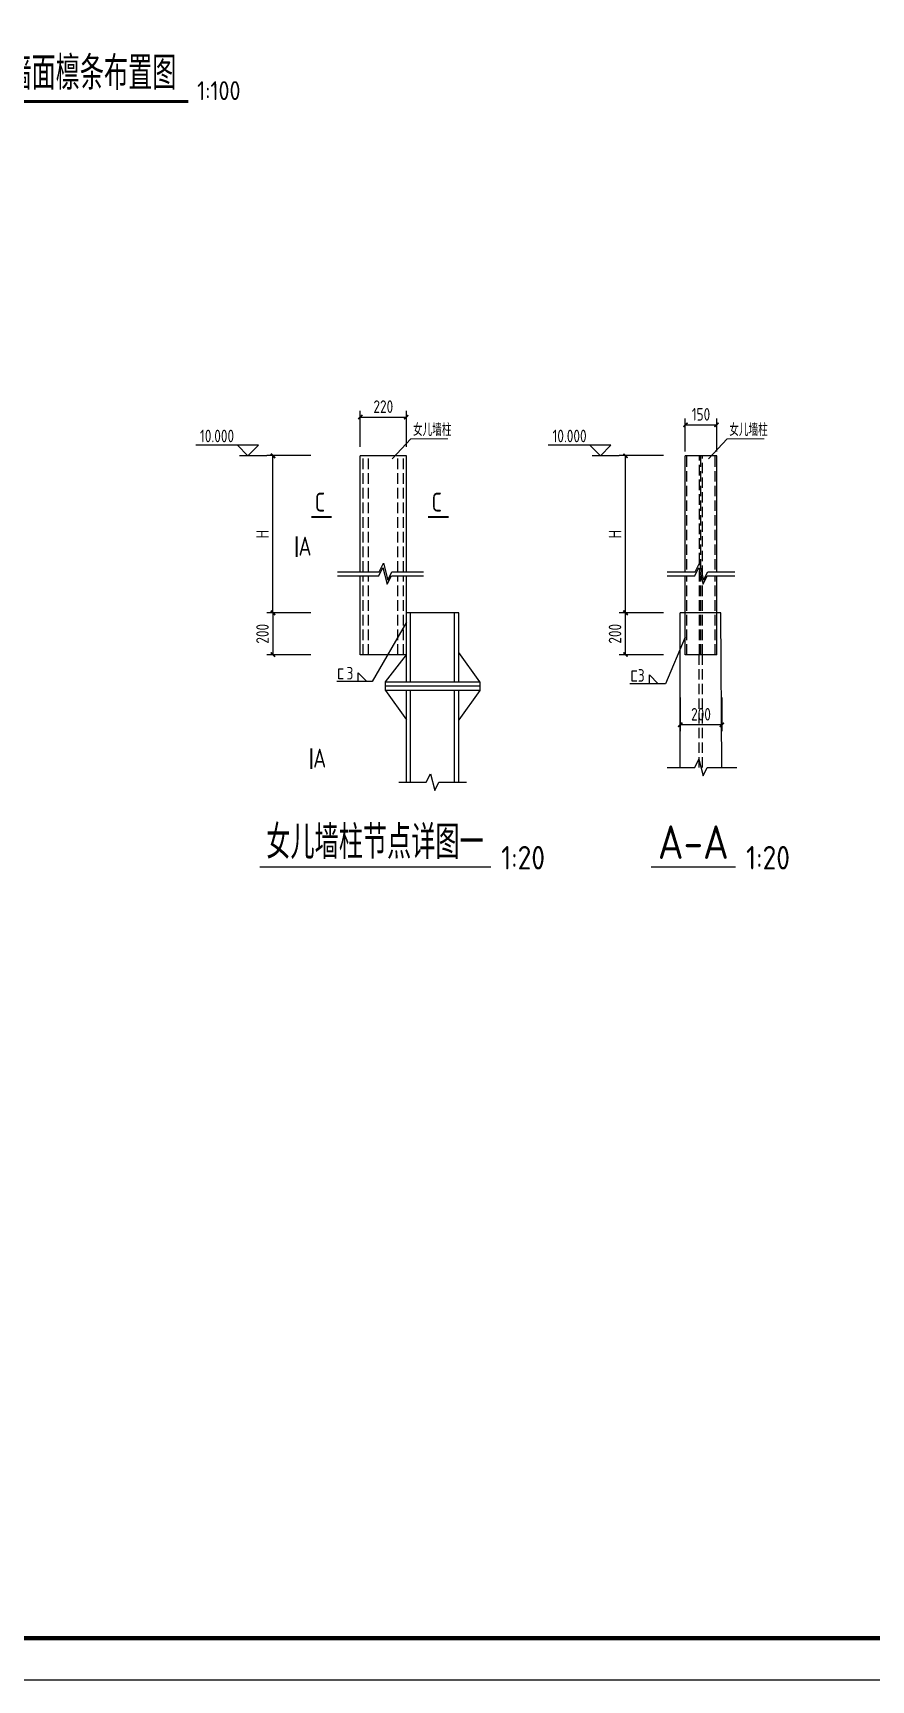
# Model space of a CAD drawing. Header units: millimetres. Extents: x 866561 to 877878, y 40199 to 44891.
# Drawn here: x 874444.4 to 874644.2, y 40208.1 to 40601.1 of the extents above; entities that cross this region are included whole.
import ezdxf

# ---------------------------------------------------------------- set-up
doc = ezdxf.new("R2010")
doc.units = ezdxf.units.MM
doc.header["$LTSCALE"] = 1000
doc.header["$MEASUREMENT"] = 0
doc.linetypes.add('DASH', pattern=[0.35, 0.25, -0.1])
for name, color, linetype in [('10', 7, 'Continuous'), ('14', 2, 'Continuous'), ('1530', 253, 'Continuous'), ('1534', 7, 'Continuous'), ('D1', 112, 'Continuous'), ('D2', 6, 'Continuous'), ('DIM', 7, 'Continuous'), ('GJ', 6, 'Continuous'), ('M_Thin', 7, 'Continuous'), ('NUM', 7, 'Continuous'), ('文字', 7, 'Continuous'), ('柱子', 8, 'Continuous'), ('标注', 7, 'Continuous')]:
    doc.layers.add(name, color=color, linetype=linetype)
doc.layers.add('LZ', color=64, linetype='Continuous', lineweight=9)
doc.styles.add('GBHZ', font='gbenor.shx', dxfattribs={"width": 0.9, "bigfont": 'gbcbig.shx'})
doc.dimstyles.new('Y20', dxfattribs={"dimscale": 0, "dimtxt": 3, "dimasz": 0.01, "dimexe": 1.5, "dimexo": 0.03, "dimgap": 1, "dimtad": 1, "dimdec": 0, "dimlfac": 20, "dimzin": 0, "dimdsep": 46, "dimtxsty": 'GBHZ', "dimblk1": 'DX', "dimblk2": 'DX', "dimsah": 1, "dimcen": 0.09, "dimdle": 1, "dimadec": 0, "dimazin": 0, "dimtfac": 1, "dimtdec": 0, "dimtix": 1, "dimtmove": 2, "dimatfit": 3, "dimldrblk": 'DX', "dimfxl": 0, "dimtolj": 1, "dimtzin": 0, "dimarcsym": 0})

# ---------------------------------------------------------------- blocks, each defined once
blk = doc.blocks.new('DX')
at = {"color": 0, "linetype": 'ByBlock', "const_width": 40}
blk.add_lwpolyline([(-54, -51), (46, 49)], dxfattribs=at)
blk = doc.blocks.new('*D100')
at = {"layer": 'Defpoints', "color": 0, "transparency": 16777216}
for p in [(874501.6, 40500.24), (874510.66, 40500.24), (874510.66, 40462.75)]:
    blk.add_point(p, dxfattribs=at)
at = {"layer": 'dim', "color": 0, "lineweight": -2, "transparency": 16777216}
for p, q in [((874510.63, 40500.24), (874500.1, 40500.24)), ((874501.6, 40462.76), (874501.6, 40500.23)), ((874510.63, 40462.75), (874500.1, 40462.75))]:
    blk.add_line(p, q, dxfattribs=at)
at = {"layer": 'dim', "color": 0, "lineweight": -2, "transparency": 16777216, "xscale": 0.01, "yscale": 0.01, "zscale": 0.01}
for p, rotation in [((874501.6, 40500.24), 90), ((874501.6, 40462.75), 270)]:
    blk.add_blockref('DX', p, dxfattribs=dict(at, rotation=rotation))
at = {"layer": 'dim', "color": 0, "transparency": 16777216, "insert": (874499.1, 40481.49), "char_height": 3, "attachment_point": 5, "rotation": 90, "style": 'GBHZ'}
blk.add_mtext('\\A1;H', dxfattribs=at)
blk = doc.blocks.new('*D101')
at = {"layer": 'Defpoints', "color": 0, "transparency": 16777216}
for p in [(874585.66, 40462.75), (874594.72, 40462.75), (874594.72, 40452.75)]:
    blk.add_point(p, dxfattribs=at)
at = {"layer": 'dim', "color": 0, "lineweight": -2, "transparency": 16777216}
for p, q in [((874594.69, 40462.75), (874584.16, 40462.75)), ((874585.66, 40452.76), (874585.66, 40462.74)), ((874594.69, 40452.75), (874584.16, 40452.75))]:
    blk.add_line(p, q, dxfattribs=at)
at = {"layer": 'dim', "color": 0, "lineweight": -2, "transparency": 16777216, "xscale": 0.01, "yscale": 0.01, "zscale": 0.01}
for p, rotation in [((874585.66, 40462.75), 90), ((874585.66, 40452.75), 270)]:
    blk.add_blockref('DX', p, dxfattribs=dict(at, rotation=rotation))
at = {"layer": 'dim', "color": 0, "transparency": 16777216, "insert": (874583.16, 40457.75), "char_height": 3, "attachment_point": 5, "rotation": 90, "style": 'GBHZ'}
blk.add_mtext('\\A1;200', dxfattribs=at)
blk = doc.blocks.new('*D102')
at = {"layer": 'Defpoints', "color": 0, "transparency": 16777216}
for p in [(874585.66, 40500.24), (874594.72, 40500.24), (874594.72, 40462.75)]:
    blk.add_point(p, dxfattribs=at)
at = {"layer": 'dim', "color": 0, "lineweight": -2, "transparency": 16777216}
for p, q in [((874594.69, 40500.24), (874584.16, 40500.24)), ((874585.66, 40462.76), (874585.66, 40500.23)), ((874594.69, 40462.75), (874584.16, 40462.75))]:
    blk.add_line(p, q, dxfattribs=at)
at = {"layer": 'dim', "color": 0, "lineweight": -2, "transparency": 16777216, "xscale": 0.01, "yscale": 0.01, "zscale": 0.01}
for p, rotation in [((874585.66, 40500.24), 90), ((874585.66, 40462.75), 270)]:
    blk.add_blockref('DX', p, dxfattribs=dict(at, rotation=rotation))
at = {"layer": 'dim', "color": 0, "transparency": 16777216, "insert": (874583.16, 40481.49), "char_height": 3, "attachment_point": 5, "rotation": 90, "style": 'GBHZ'}
blk.add_mtext('\\A1;H', dxfattribs=at)
blk = doc.blocks.new('*D103')
at = {"layer": 'Defpoints', "color": 0, "transparency": 16777216}
for p in [(874598.66, 40442.6), (874608.66, 40442.6), (874598.66, 40436.05)]:
    blk.add_point(p, dxfattribs=at)
at = {"layer": 'dim', "color": 0, "lineweight": -2, "transparency": 16777216}
for p, q in [((874598.66, 40442.57), (874598.66, 40434.55)), ((874608.66, 40442.57), (874608.66, 40434.55)), ((874608.65, 40436.05), (874598.67, 40436.05))]:
    blk.add_line(p, q, dxfattribs=at)
at = {"layer": 'dim', "color": 0, "lineweight": -2, "transparency": 16777216, "xscale": 0.01, "yscale": 0.01, "zscale": 0.01, "rotation": 180}
blk.add_blockref('DX', (874598.66, 40436.05), dxfattribs=at)
at = {"layer": 'dim', "color": 0, "lineweight": -2, "transparency": 16777216, "xscale": 0.01, "yscale": 0.01, "zscale": 0.01}
blk.add_blockref('DX', (874608.66, 40436.05), dxfattribs=at)
at = {"layer": 'dim', "color": 0, "transparency": 16777216, "insert": (874603.66, 40438.55), "char_height": 3, "attachment_point": 5, "style": 'GBHZ'}
blk.add_mtext('\\A1;200', dxfattribs=at)
blk = doc.blocks.new('*D104')
at = {"layer": 'Defpoints', "color": 0, "transparency": 16777216}
for p in [(874607.41, 40507.6), (874599.91, 40501.24), (874607.41, 40501.24)]:
    blk.add_point(p, dxfattribs=at)
at = {"layer": 'dim', "color": 0, "lineweight": -2, "transparency": 16777216}
for p, q in [((874599.91, 40501.27), (874599.91, 40509.1)), ((874599.92, 40507.6), (874607.4, 40507.6)), ((874607.41, 40501.27), (874607.41, 40509.1))]:
    blk.add_line(p, q, dxfattribs=at)
at = {"layer": 'dim', "color": 0, "lineweight": -2, "transparency": 16777216, "xscale": 0.01, "yscale": 0.01, "zscale": 0.01, "rotation": 180}
blk.add_blockref('DX', (874599.91, 40507.6), dxfattribs=at)
at = {"layer": 'dim', "color": 0, "lineweight": -2, "transparency": 16777216, "xscale": 0.01, "yscale": 0.01, "zscale": 0.01}
blk.add_blockref('DX', (874607.41, 40507.6), dxfattribs=at)
at = {"layer": 'dim', "color": 0, "transparency": 16777216, "insert": (874603.66, 40510.1), "char_height": 3, "attachment_point": 5, "style": 'GBHZ'}
blk.add_mtext('\\A1;150', dxfattribs=at)
blk = doc.blocks.new('*D105')
at = {"layer": 'Defpoints', "color": 0, "transparency": 16777216}
for p in [(874510.66, 40462.75), (874501.6, 40452.75), (874510.66, 40452.75)]:
    blk.add_point(p, dxfattribs=at)
at = {"layer": 'dim', "color": 0, "lineweight": -2, "transparency": 16777216}
for p, q in [((874510.63, 40462.75), (874500.1, 40462.75)), ((874501.6, 40462.74), (874501.6, 40452.76)), ((874510.63, 40452.75), (874500.1, 40452.75))]:
    blk.add_line(p, q, dxfattribs=at)
at = {"layer": 'dim', "color": 0, "lineweight": -2, "transparency": 16777216, "xscale": 0.01, "yscale": 0.01, "zscale": 0.01}
for p, rotation in [((874501.6, 40462.75), 90), ((874501.6, 40452.75), 270)]:
    blk.add_blockref('DX', p, dxfattribs=dict(at, rotation=rotation))
at = {"layer": 'dim', "color": 0, "transparency": 16777216, "insert": (874499.1, 40457.75), "char_height": 3, "attachment_point": 5, "rotation": 90, "style": 'GBHZ'}
blk.add_mtext('\\A1;200', dxfattribs=at)
blk = doc.blocks.new('*D106')
at = {"layer": 'Defpoints', "color": 0, "transparency": 16777216}
for p in [(874533.41, 40509.44), (874522.41, 40502.3), (874533.41, 40502.3)]:
    blk.add_point(p, dxfattribs=at)
at = {"layer": 'dim', "color": 0, "lineweight": -2, "transparency": 16777216}
for p, q in [((874522.41, 40502.33), (874522.41, 40510.94)), ((874522.42, 40509.44), (874533.4, 40509.44)), ((874533.41, 40502.33), (874533.41, 40510.94))]:
    blk.add_line(p, q, dxfattribs=at)
at = {"layer": 'dim', "color": 0, "lineweight": -2, "transparency": 16777216, "xscale": 0.01, "yscale": 0.01, "zscale": 0.01, "rotation": 180}
blk.add_blockref('DX', (874522.41, 40509.44), dxfattribs=at)
at = {"layer": 'dim', "color": 0, "lineweight": -2, "transparency": 16777216, "xscale": 0.01, "yscale": 0.01, "zscale": 0.01}
blk.add_blockref('DX', (874533.41, 40509.44), dxfattribs=at)
at = {"layer": 'dim', "color": 0, "transparency": 16777216, "insert": (874527.91, 40511.94), "char_height": 3, "attachment_point": 5, "style": 'GBHZ'}
blk.add_mtext('\\A1;220', dxfattribs=at)

msp = doc.modelspace()

# ---------------------------------------------------------------- linework, layer by layer
msp.add_line((874938.521, 40208.139), (874097.521, 40208.139))
at = {"color": 0, "const_width": 1}
msp.add_lwpolyline([(874928.521, 40218.139), (874122.521, 40218.139), (874122.521, 40792.139), (874928.521, 40792.139)], close=True, dxfattribs=at)
at = {"const_width": 0.667}
msp.add_lwpolyline([(874413.494, 40584.743), (874481.455, 40584.743)], dxfattribs=at)
at = {"layer": '14'}
for points in [[(874528.408, 40446.253), (874533.409, 40452.753)], [(874550.908, 40446.253), (874545.908, 40453.253)], [(874528.408, 40444.253), (874533.409, 40437.253)], [(874550.908, 40444.253), (874545.908, 40437.253)]]:
    msp.add_lwpolyline(points, dxfattribs=at)
msp.add_lwpolyline([(874528.408, 40444.253), (874528.408, 40446.253), (874550.908, 40446.253), (874550.908, 40444.253), (874528.408, 40444.253)], close=True, dxfattribs=at)
at = {"layer": '1530'}
for p, q in [((874500.105, 40500.236), (874493.633, 40500.236)), ((874584.162, 40500.236), (874577.69, 40500.236))]:
    msp.add_line(p, q, dxfattribs=at)
at = {"layer": '1534'}
for points in [[(874493.133, 40502.736), (874495.633, 40500.236), (874498.133, 40502.736), (874483.199, 40502.736)], [(874577.19, 40502.736), (874579.69, 40500.236), (874582.19, 40502.736), (874567.256, 40502.736)]]:
    msp.add_lwpolyline(points, dxfattribs=at)
at = {"layer": 'D1'}
for p, q in [((874533.408, 40460.528), (874525.262, 40446.35)), ((874599.908, 40456.931), (874595.16, 40445.828)), ((874525.262, 40446.35), (874516.827, 40446.35)), ((874521.894, 40448.459), (874524.003, 40446.35)), ((874521.894, 40446.35), (874521.894, 40448.459)), ((874591.359, 40447.936), (874593.468, 40445.828)), ((874591.359, 40445.828), (874591.359, 40447.936)), ((874595.16, 40445.828), (874586.658, 40445.828))]:
    msp.add_line(p, q, dxfattribs=at)
at = {"layer": 'D2', "const_width": 0.489}
for points in [[(874515.631, 40485.64), (874510.738, 40485.64)], [(874543.475, 40485.64), (874538.583, 40485.64)], [(874507.28, 40476.079), (874507.28, 40480.972)], [(874510.78, 40425.51), (874510.78, 40430.402)]]:
    msp.add_lwpolyline(points, dxfattribs=at)
at = {"layer": 'dim'}
msp.add_line((874550.908, 40445.253), (874528.408, 40445.253), dxfattribs=at)
at = {"layer": 'GJ'}
for p, q in [((874522.408, 40472.558), (874522.408, 40500.236)), ((874533.408, 40500.236), (874522.408, 40500.236)), ((874533.408, 40472.558), (874533.408, 40500.236)), ((874599.908, 40472.558), (874599.908, 40500.236)), ((874607.408, 40500.236), (874599.908, 40500.236)), ((874607.408, 40472.558), (874607.408, 40500.236)), ((874522.408, 40452.753), (874522.408, 40471.558)), ((874533.408, 40452.753), (874533.408, 40471.558)), ((874599.908, 40452.753), (874599.908, 40471.558)), ((874607.408, 40452.753), (874607.408, 40471.558)), ((874533.408, 40452.753), (874522.408, 40452.753)), ((874607.408, 40452.753), (874599.908, 40452.753))]:
    msp.add_line(p, q, dxfattribs=at)
at = {"layer": 'LZ'}
for p, q in [((874530.047, 40499.463), (874534.464, 40504.272)), ((874534.464, 40504.272), (874543.286, 40504.272)), ((874605.467, 40499.463), (874609.884, 40504.272)), ((874609.884, 40504.272), (874618.706, 40504.272))]:
    msp.add_line(p, q, dxfattribs=at)
at = {"layer": 'M_Thin'}
for points in [[(874516.979, 40472.558), (874526.961, 40472.558), (874527.961, 40474.558), (874528.961, 40470.558), (874529.961, 40472.558), (874537.471, 40472.558)], [(874595.596, 40472.558), (874602.283, 40472.558), (874603.283, 40474.558), (874604.283, 40470.558), (874605.283, 40472.558), (874611.721, 40472.558)], [(874516.979, 40471.558), (874526.836, 40471.558), (874527.836, 40473.558), (874528.836, 40469.558), (874529.836, 40471.558), (874537.471, 40471.558)], [(874595.596, 40471.558), (874602.158, 40471.558), (874603.158, 40473.558), (874604.158, 40469.558), (874605.158, 40471.558), (874611.721, 40471.558)], [(874595.596, 40425.843), (874602.158, 40425.843), (874603.158, 40427.843), (874604.158, 40423.843), (874605.158, 40425.843), (874612.221, 40425.843)], [(874531.596, 40422.343), (874538.158, 40422.343), (874539.158, 40424.343), (874540.158, 40420.343), (874541.158, 40422.343), (874547.721, 40422.343)]]:
    msp.add_lwpolyline(points, dxfattribs=at)
at = {"layer": '文字', "color": 6, "const_width": 0.32}
for points in [[(874498.404, 40402.089), (874553.556, 40402.089)], [(874591.769, 40402.089), (874611.961, 40402.089)]]:
    msp.add_lwpolyline(points, dxfattribs=at)
at = {"layer": '柱子', "color": 251, "linetype": 'DASH', "ltscale": 0.01}
for p, q in [((874523.075, 40472.558), (874523.075, 40500.236)), ((874524.408, 40472.558), (874524.408, 40500.236)), ((874531.408, 40472.558), (874531.408, 40500.236)), ((874532.742, 40472.558), (874532.742, 40500.236)), ((874600.289, 40473.058), (874600.289, 40500.236)), ((874603.278, 40474.547), (874603.278, 40500.236)), ((874603.658, 40473.058), (874603.658, 40500.236)), ((874604.039, 40471.536), (874604.039, 40500.236)), ((874607.028, 40473.058), (874607.028, 40500.236)), ((874523.075, 40452.753), (874523.075, 40471.558)), ((874524.408, 40452.753), (874524.408, 40471.558)), ((874531.408, 40452.753), (874531.408, 40471.558)), ((874532.742, 40452.753), (874532.742, 40471.558)), ((874600.289, 40452.753), (874600.289, 40471.558)), ((874603.278, 40452.753), (874603.278, 40473.081)), ((874603.658, 40452.753), (874603.658, 40471.558)), ((874604.039, 40452.753), (874604.039, 40470.036)), ((874607.028, 40452.753), (874607.028, 40471.558)), ((874603.258, 40425.843), (874603.258, 40452.753)), ((874604.058, 40425.843), (874604.058, 40452.753))]:
    msp.add_line(p, q, dxfattribs=at)
at = {"layer": '柱子', "color": 251, "ltscale": 0.01}
for p, q in [((874533.408, 40446.253), (874533.408, 40462.753)), ((874545.908, 40462.753), (874533.408, 40462.753)), ((874534.408, 40446.253), (874534.408, 40462.753)), ((874544.908, 40446.253), (874544.908, 40462.753)), ((874545.908, 40446.253), (874545.908, 40462.753)), ((874598.658, 40450.003), (874598.658, 40462.753)), ((874608.408, 40462.753), (874598.658, 40462.753)), ((874608.658, 40425.843), (874608.408, 40462.753)), ((874598.658, 40425.843), (874598.658, 40450.003)), ((874533.408, 40422.343), (874533.408, 40444.253)), ((874534.408, 40422.343), (874534.408, 40444.253)), ((874544.908, 40422.343), (874544.908, 40444.253)), ((874545.908, 40422.343), (874545.908, 40444.253))]:
    msp.add_line(p, q, dxfattribs=at)
at = {"layer": '标注'}
for points in [[(874518.364, 40446.971), (874517.279, 40446.971), (874517.279, 40449.385), (874518.364, 40449.385)], [(874588.331, 40446.46), (874587.245, 40446.46), (874587.245, 40448.874), (874588.331, 40448.874)]]:
    msp.add_lwpolyline(points, dxfattribs=at)

# ---------------------------------------------------------------- texts
at = {"ltscale": 2, "style": 'GBHZ'}
msp.add_text('1:100', height=4.5, rotation=0.20444, dxfattribs=at).set_placement((874483.531, 40585.049))
at = {"layer": '10', "style": 'GBHZ', "width": 0.9}
for s, height, p in [('女儿墙柱', 3, (874534.996, 40504.915)), ('女儿墙柱', 3, (874610.416, 40504.915)), ('C', 4.5, (874511.578, 40486.905)), ('C', 4.5, (874539.423, 40486.905)), ('A', 4.5, (874507.684, 40476.403)), ('3', 3, (874519.139, 40446.841)), ('3', 3, (874588.605, 40446.319)), ('A', 4.5, (874511.184, 40425.834))]:
    msp.add_text(s, height=height, dxfattribs=at).set_placement(p)
at = {"layer": '1534', "style": 'GBHZ', "width": 0.9}
for p in [(874484.197, 40503.436), (874568.255, 40503.436)]:
    msp.add_text('10.000', height=3, dxfattribs=at).set_placement(p)
at = {"layer": 'NUM', "style": 'GBHZ'}
msp.add_text('A、D轴墙面檩条布置图', height=8, dxfattribs=at).set_placement((874414.748, 40587.517))
at = {"layer": '文字', "color": 6, "style": 'GBHZ'}
for s, height, p in [('女儿墙柱节点详图一', 8, (874500.012, 40404.04)), ('A-A', 8, (874593.377, 40404.04)), ('1:20', 5.6, (874556.005, 40401.524)), ('1:20', 5.6, (874614.41, 40401.524))]:
    msp.add_text(s, height=height, dxfattribs=at).set_placement(p)

# ---------------------------------------------------------------- dimensions: what is measured, and where the dimension line sits
at = {"layer": 'dim'}
for base, p1, p2, picture, middle in [((874533.408, 40509.442), (874522.408, 40502.301), (874533.408, 40502.301), '*D106', (874527.908, 40511.942)), ((874607.408, 40507.601), (874599.908, 40501.241), (874607.408, 40501.241), '*D104', (874603.658, 40510.101))]:
    dim = msp.add_linear_dim(base=base, p1=p1, p2=p2, dimstyle='Y20', override={"dimscale": 1}, dxfattribs=at)
    dim.commit()
    dim.dimension.update_dxf_attribs({"geometry": picture, "text_midpoint": middle})
for base, p1, p2, picture, middle in [((874501.605, 40500.236), (874510.662, 40462.753), (874510.662, 40500.236), '*D100', (874499.105, 40481.494)), ((874585.662, 40500.236), (874594.719, 40462.753), (874594.719, 40500.236), '*D102', (874583.162, 40481.494))]:
    dim = msp.add_linear_dim(base=base, p1=p1, p2=p2, angle=90, text='H', dimstyle='Y20', override={"dimscale": 1}, dxfattribs=at)
    dim.commit()
    dim.dimension.update_dxf_attribs({"geometry": picture, "text_midpoint": middle})
for base, p1, p2, angle, picture, middle in [((874501.605, 40452.753), (874510.662, 40462.753), (874510.662, 40452.753), 270, '*D105', (874499.105, 40457.753)), ((874585.662, 40462.753), (874594.719, 40452.753), (874594.719, 40462.753), 90, '*D101', (874583.162, 40457.753)), ((874598.658, 40436.054), (874608.658, 40442.601), (874598.658, 40442.601), 180, '*D103', (874603.658, 40438.554))]:
    dim = msp.add_linear_dim(base=base, p1=p1, p2=p2, angle=angle, dimstyle='Y20', override={"dimscale": 1}, dxfattribs=at)
    dim.commit()
    dim.dimension.update_dxf_attribs({"geometry": picture, "text_midpoint": middle})

doc.saveas('drawing.dxf')
